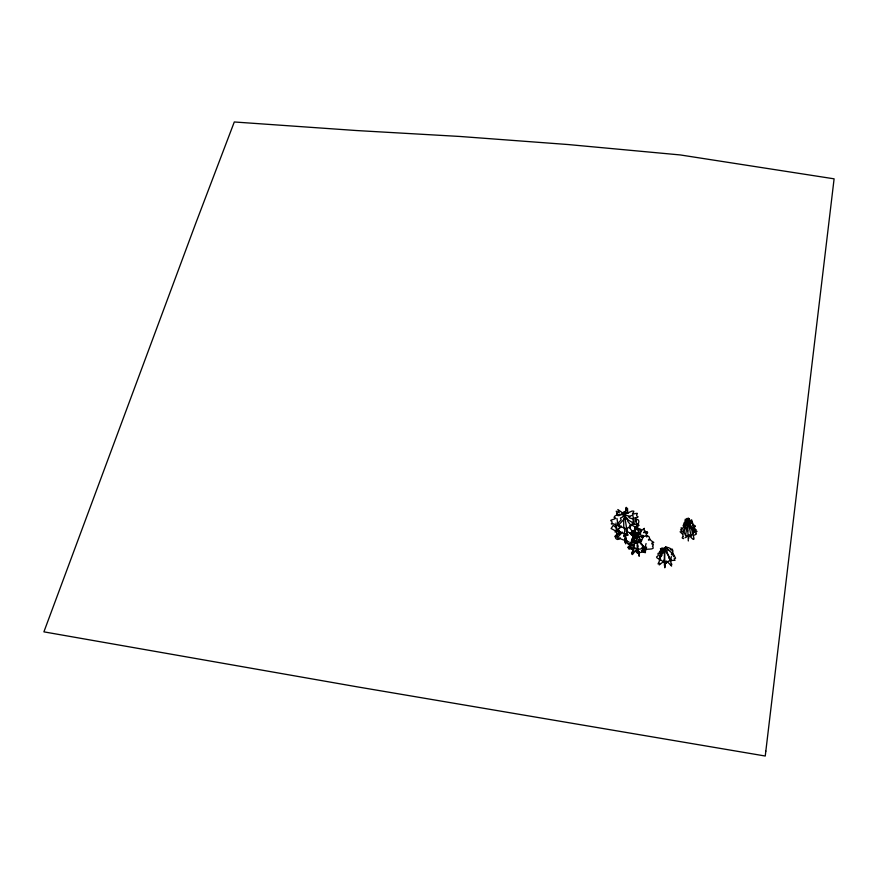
<?xml version="1.0" encoding="UTF-8"?>
<svg xmlns="http://www.w3.org/2000/svg" width="878" height="878" viewBox="0 0 878 878"><rect width="100%" height="100%" fill="white"/><g stroke="black" fill="none" stroke-linecap="round" stroke-linejoin="round"><path stroke-width="1.32" d="M687.825 530.85L688.067 518.174L688.122 520.391L688.341 518.876L688.648 520.588L689.428 519.765L688.615 518.294L688.374 521.444L687.77 519.074M664.547 565.63C664.416 567.298 664.262 559.835 664.394 559.846M665.304 548.333C663.592 545.436 671.297 548.552 671.001 549.057C668.224 551.066 673.81 547.993 672.394 549.793C670.935 551.977 673.503 549.628 672.811 551.011C672.877 552.174 672.998 553.722 672.065 555.105M639.371 541.133L638.163 540.563L640.216 541.496L635.123 535.964L626.113 530.894L626.881 532.145L626.508 534.482L625.509 534.329L626.102 535.701L624.258 534.779L624.225 535.986L625.191 536.085L624.993 533.659L624.115 536.667L624.971 528.435L624.543 529.302L623.72 526.328L623.72 519.754L626.233 507.33L626.343 511.062L627.496 508.219L627.748 513.191M665.623 548.201L665.765 546.774L665.568 547.378M688.67 538.455L689.142 534.779M664.602 548.201L664.262 560.625M664.295 553.228L664.372 552.492L664.306 553.206M665.7 561.47L664.8 567.781L664.602 565.86M664.273 560.438L664.317 559.857M639.019 551.538L638.273 552.888M687.814 523.628L687.946 522.739M688.813 521.049C687.979 514.925 686.431 525.242 685.081 526.229C687.145 526.888 683.051 531.914 682.733 533.901C683.051 534.537 682.667 536.019 683.402 536.754C680.966 537.643 682.777 538.653 683.611 538.587M662.001 551.461L660.212 552.833L659.433 559.001L664.745 562.721L670.847 560.241L671.308 556.542M646.076 543.559L644.836 548.234L636.824 549.562L637.845 541.77M646.581 546.994L645.341 551.647L637.362 552.964L637.878 549.09M624.884 541.924L625.158 535.778L626.376 538.346L625.092 538.488L626.969 540.683L625.608 540.299L627.737 543.57L630.141 545.04L632.171 544.909L628.626 546.336L627.682 547.587L630.393 547.817L628.703 548.915L634.004 548.75M626.387 539.268L625.707 543.833L624.916 541.759M665.963 547.642L665.809 548.168M685.553 535.437L687.979 520.434L694.311 531.947L691.052 536.008L685.553 535.437L683.325 530.806L687.979 520.434L691.052 536.008M618.035 515.748L616.554 514.036L617.618 514.486L616.224 511.194L619.33 512.917L617.86 509.536L622.623 512.917L627.397 518.777L627.825 521.378L630.316 524.594L630.547 526.207L629.581 525.911L630.305 527.788L629.241 527.316L634.267 533.989L643.662 535.646L641.313 541.43L635.387 543.46L635.913 540.837M636.429 538.203L637.219 534.263L640.106 531.892L634.19 533.923L631.831 539.707L635.387 543.46M638.163 552.712L639.206 552.8L638.833 551.944M635.211 520.138L635.299 519.304M630.92 544.942L629.603 545.359L629.724 544.075L627.935 543.691L631.052 542.67L631.655 540.365M694.279 535.174C699.623 532.836 692.885 534.011 697.022 531.366L693.137 531.069M619.67 525.56L619.374 526.646L620.603 526.361M659.433 559.001L664.69 549.398L670.847 560.241M689.636 521.675C691.436 518.459 687.32 520.38 689.076 522.739C689.943 523.189 689.823 527.415 691.776 529.807C692.687 535.295 697.527 545.315 688.835 534.856M637.713 546.544L634.673 526.471M646.746 537.095L647.569 535.404L646.274 535.613L646.318 533.319L647.36 533.407L647.635 532.584L647.229 531.629L645.714 533.012L645.857 531.53L644.957 531.991L645.023 530.905L643.848 529.807L644.375 528.336L641.588 530.488L634.937 538.763L633.773 542.374L635.474 540.925L633.225 545.095L634.322 544.558L634.509 545.238L631.512 549.123L632.632 548.662L632.632 550.133L634.201 548.113L631.666 552.931L631.622 553.798L633.268 552.372L632.292 554.6L637.022 549.035M634.267 533.989L631.512 531.936L633.214 535.295M637.121 549.299C635.738 550.473 636.122 552.284 636.956 551.417M686.19 536.996L685.038 537.775M619.495 531.695C604.459 546.325 631.809 522.575 615.489 536.996M637.241 524.912C640.303 522.651 638.646 517.274 635.771 520.413L636.177 521.236L635.178 521.653M693.302 531.409C696.825 525.724 693.346 530.861 693.587 526.888C691.403 525.132 696.353 523.771 693.148 526.91M686.157 536.831L687.024 536.217M618.035 525.724L625.048 518.097L634.081 523.507L626.672 528.874L618.035 525.724L616.993 518.47M627.847 534.878L617.08 530.938L621.448 526.196M628.922 541.913L617.388 537.676L622.491 532.134M635.957 526.372C643.695 524.923 635.112 524.375 631.82 523.99M631.831 539.707L637.219 534.263L641.313 541.43M620.219 537.742C618.683 541.21 614.644 538.752 615.676 536.974M635.474 518.327C641.214 515.66 635.54 517.779 636.791 514.409C640.062 511.314 629.076 516.374 633.609 512.247L633.784 511.161L632.061 511.051L624.796 514.245L622.25 517.219L620.417 518.064L621.163 519.886C619.506 521.806 616.323 524.122 619.166 524.781M693.236 527.623L695.431 525.922L693.62 528.611L696.298 529.917L693.137 530.762M663.966 561.24L659.246 564.905L659.784 563.226L658.05 563.895L660.069 559.681L659.224 560.054L659.982 558.792L659.235 558.43L661.891 555.456L660.245 555.873L664.986 547.773L670.243 559.275L668.992 557.914L671.055 561.086L670.419 561.459L671.846 564.477L670.968 564.06L671.593 566.069L667.126 561.492M629.899 533.385L637.066 528.183L635.485 517.625L633.06 518.58M618.935 515.737L624.192 511.929L627.891 513.268M631.776 543.197L633.916 541.858M616.883 531.366L615.028 531.969L621.02 526.295M692.215 533.045L694.311 531.947L693.192 529.632M689.702 522.07L691.644 519.809L691.634 521.73L692.391 521.28L691.655 522.871L692.621 522.838L692.522 525.198L693.258 525.417L692.38 522.761L689.801 523.047L690.898 521.872L688.528 520.764L689.098 518.744L686.991 519.238L687.046 520.204L686.267 520.424L687.024 521.466L685.894 521.631M618.99 530.74L616.784 531.168M632.84 521.17C635.409 519.172 631.677 518.624 629.164 517.779L629.756 516.714C627.529 514.607 614.995 513.092 614.051 517.405C619.912 518.81 607.28 519.952 611.604 521.06C613.711 523.255 608.597 524.638 613.426 523.793C615.072 524.21 616.4 525.692 615.269 527.03L613.283 525.307L611.11 528.534L616.378 531.366M628.374 516.78L632.818 515.035L634.081 523.507M645.045 549.672L645.637 549.474C647.657 548.706 655.043 550.023 652.914 546.698C651.015 546.039 655.778 544.481 651.728 543.844C652.189 541.32 653.561 543.603 653.748 542.341C651.948 541.243 650.664 540.629 649.511 538.598C649.533 535.35 647.492 536.623 645.681 536.052C642.455 537.149 638.921 536.271 635.398 537.04C632.599 537.204 636.32 538.73 632.753 538.708C629.833 540.574 637.121 539.147 633.554 540.047C628.22 540.683 635.244 543.208 631.052 542.67M635.255 529.928C634.531 528.71 643.486 530.114 640.775 532.331M687.046 521.795L686.223 521.719M619.561 531.377L619.199 530.795M660.563 558.924C658.818 559.538 654.911 557.212 657.315 556.345C659.982 555.126 656.36 553.689 658.873 552.964C663.384 552.8 656.184 551.417 661.65 551.011C661.156 548.959 660.355 551.625 660.113 551.801M635.233 528.918L641.072 529.544L636.188 528.117M670.463 560.482L675.017 560.34L674.128 558.792L675.577 558.243L674.995 556.904L673.404 556.476L674.513 555.324L671.286 554.106L673.294 554.205L667.06 548.805L664.931 548.223L661.046 550.089L660.454 548.53L662.517 550.133M682.667 534.296L680.099 531.794L682.447 531.673L680.538 529.763L682.151 529.588L681.032 527.93L682.557 528.315L683.677 526.998L683.095 525.318L685.751 525.362L684.138 522.454L685.927 522.794L686.969 521.872L685.312 519.161L685.301 520.884M631.447 524.814L637.066 528.183M632.226 530.795L636.616 533.418M633.444 538.027L632.972 537.621L633.795 538.071M642.18 551.022C651.531 557.267 637.198 543.844 643.75 548.223C644.606 546.061 640.106 544.59 639.458 541.583M685.389 524.462L683.841 523.65L685.158 526.076M638.372 552.602L639.261 553.217L638.965 551.406M630.711 543.866L636.824 549.562M635.628 551.34L637.362 552.964M641.39 550.539L641.95 551.11M687.079 521.521L686.311 519.447L686.98 519.732M665.908 562.216L666.534 562.952L666.259 561.294M632.401 534.921L631.776 534.175L632.939 536.195M643.135 548.651L645.341 551.647M640.402 542.198L644.836 548.234M684.818 526.262L683.556 524.572L684.39 526.69M662.561 550.111C659.872 546.445 663.351 548.882 664.679 548.124M666.512 561.459L666.72 562.633L665.7 562.227M687.156 519.293L686.991 518.459L687.913 519.041M685.246 523.683L685.136 520.928M635.09 529.039L635.398 531.08M635.738 533.594L635.09 529.28M635.123 529.094C634.893 527.919 635.518 531.486 634.893 527.919M634.827 527.513L634.728 526.8M635.288 530.213L635.387 530.795L635.2 529.61M638.35 550.791L638.086 548.98L638.734 553.195L638.701 552.591M638.46 551.461L638.262 550.177M638.558 551.911L638.712 553.03M638.229 549.968L638.383 550.945M635.189 529.972L635.354 530.674L635.123 529.324M637.538 545.49L637.669 546.325L637.516 545.304M638.954 554.644L639.096 555.554L639.008 554.962M636.945 541.671L637.121 542.769M638.954 554.556L639.206 556.224L638.624 552.471M638.811 553.667L639.03 555.039M637.099 523.376L638.613 533.473M637.988 548.421L637.757 546.851M638.932 554.358L638.811 553.656M626.826 528.161L627.441 532.189M625.048 518.097L626.672 528.874M635.628 532.781L635.968 535.152M665.765 561.624L665.831 562.875L666.534 561.503M615.961 523.025L617.08 530.938M615.774 526.328L617.388 537.676M624.192 511.929L624.532 514.398M688.308 540.969L687.825 530.861M666.007 561.36L666.172 563.039L666.183 561.426M664.69 549.398L664.745 562.721M632.972 551.691L633.85 551L632.972 551.691M765.825 751.151L765.254 756.024L356.797 686.772L43.9 631.853L195.86 223.001L234.294 121.976L356.281 130.526L459.874 136.463L567.989 144.53L680.296 154.945L834.1 178.827L765.825 751.151M629.998 546.983L631.392 547.17L629.998 546.983M639.744 534.12L640.556 533.242L639.744 534.12M640.38 539.597L641.467 539.586L640.38 539.597M626.486 533.648L627.902 535.207L626.563 533.637M644.309 532.463C643.058 534.395 645.582 528.786 644.309 532.463M667.126 547.927L667.697 547.587L667.126 547.927M643.014 549.672L643.881 550.352L643.014 549.672M641.873 537.446L643.201 537.413L641.873 537.446M649.061 539.849C646.79 540.53 651.366 537.621 649.061 539.849M668.443 550.188L667.763 550.023L668.41 550.122M632.105 535.306L631.062 534.537L632.105 535.306M667.05 552.481L666.632 551.9L666.951 552.416"/></g></svg>
